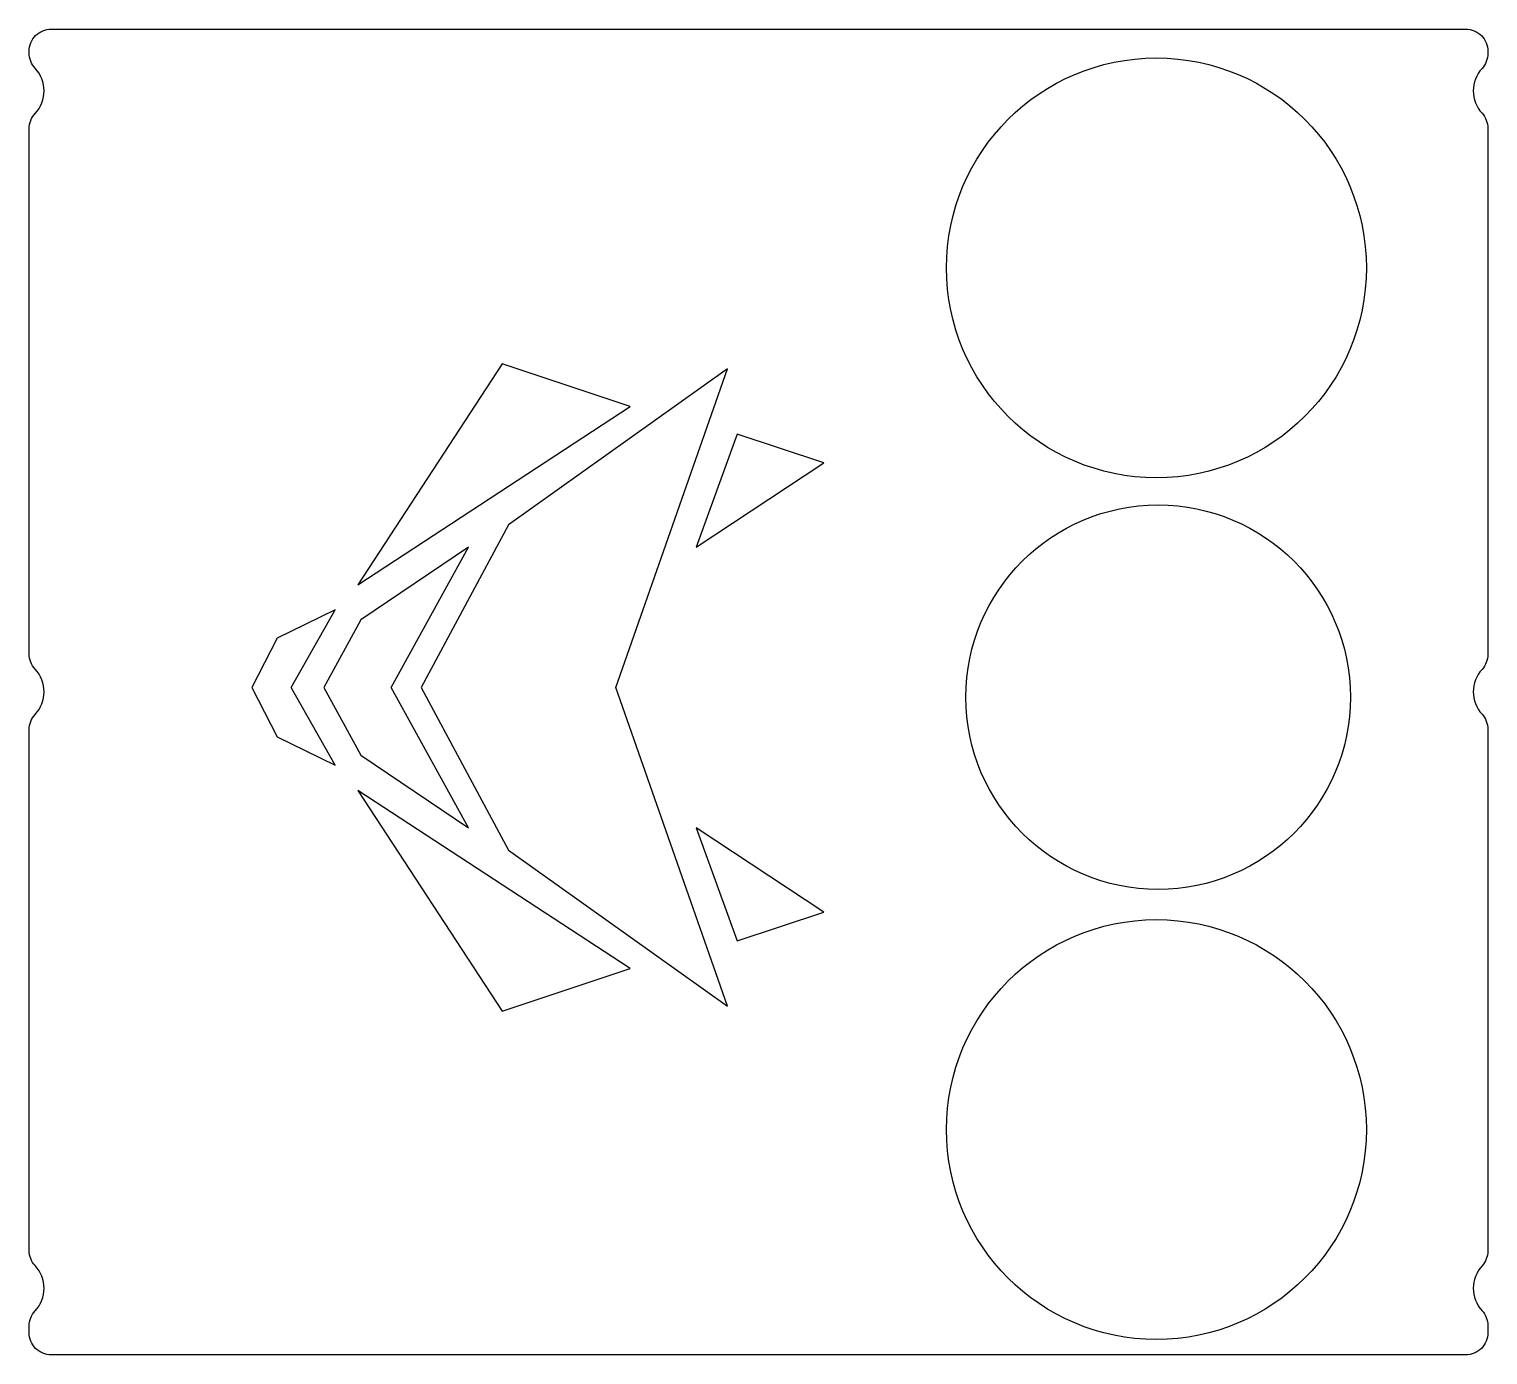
# Model space of a CAD drawing. Header units: millimetres. Extents: x -346 to -16, y -376 to -76.
import ezdxf

# ---------------------------------------------------------------- set-up
doc = ezdxf.new("R2010")
doc.units = ezdxf.units.MM
doc.layers.get('0').update_dxf_attribs({"linetype": 'CONTINUOUS'})

msp = doc.modelspace()

# ---------------------------------------------------------------- linework, layer by layer
msp.add_lwpolyline([(-344.97, -355.98, -0.190477), (-346.32, -352.56), (-346.32, -234.65, -0.190477), (-344.97, -231.24, 0.395295), (-344.97, -220.98, -0.190477), (-346.32, -217.56), (-346.32, -98.68, -0.190477), (-344.97, -95.26, 0.395295), (-344.97, -85, -0.190477), (-346.32, -81.59), (-346.32, -81.16, -0.414214), (-341.32, -76.16), (-21.32, -76.16, -0.414214), (-16.32, -81.16), (-16.32, -81.68, -0.187702), (-17.63, -85.06, 0.389113), (-17.63, -95.2, -0.187702), (-16.32, -98.58), (-16.32, -217.66, -0.187702), (-17.63, -221.04, 0.389113), (-17.63, -231.18, -0.187702), (-16.32, -234.56), (-16.32, -352.66, -0.187702), (-17.63, -356.04, 0.389113), (-17.63, -366.18, -0.187702), (-16.32, -369.56), (-16.32, -371.16, -0.414214), (-21.32, -376.16), (-341.32, -376.16, -0.414214), (-346.32, -371.16), (-346.32, -369.65, -0.190477), (-344.97, -366.24, 0.395295)], format="xyb", close=True)
for points in [[(-271.93, -201.88), (-210.34, -161.59), (-239.32, -151.9)], [(-213.57, -225.15), (-188.31, -153.05), (-237.86, -188.31), (-257.62, -225.15), (-237.86, -261.99), (-188.31, -297.25)], [(-186.15, -167.79), (-195.45, -193.41), (-166.54, -174.33)], [(-264.4, -225.15), (-246.94, -193.41), (-271.27, -209.86), (-279.62, -225.15), (-271.27, -240.43), (-246.94, -256.89)], [(-287.08, -225.15), (-277.07, -207.56), (-290.22, -213.95), (-295.94, -225.15), (-290.22, -236.33), (-277.07, -242.74)], [(-210.34, -288.7), (-271.93, -248.42), (-239.32, -298.39)], [(-195.45, -256.89), (-186.15, -282.5), (-166.54, -275.95)]]:
    msp.add_lwpolyline(points, close=True)
for centre, radius in [((-91.29, -130.18), 47.5), ((-90.91, -227.34), 43.5), ((-91.29, -325.18), 47.5)]:
    msp.add_circle(centre, radius)

doc.saveas('drawing.dxf')
